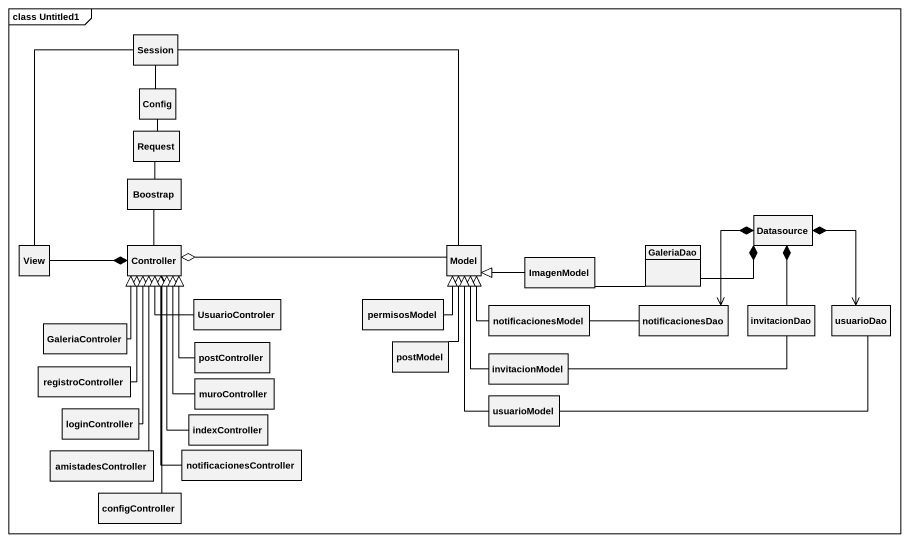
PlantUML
@startuml
mainframe class Untitled1
hide circle
hide empty members
class Session
class Config
class Request
class Boostrap
class Datasource
class View
class Controller
class Model
class GaleriaDao
class ImagenModel
class GaleriaControler
class UsuarioControler
class permisosModel
class notificacionesModel
class notificacionesDao
class invitacionDao
class usuarioDao
class registroController
class postController
class postModel
class invitacionModel
class loginController
class muroController
class usuarioModel
class indexController
class amistadesController
class notificacionesController
class configController
Session -- Config
Session -- View
Session -- Model
Config -- Request
Request -- Boostrap
Boostrap -- Controller
Datasource *-left- GaleriaDao
Datasource *--> notificacionesDao
Datasource *-- invitacionDao
Datasource *--> usuarioDao
Controller *-left- View
Controller o-right- Model
GaleriaDao -left- ImagenModel
ImagenModel -left-|> Model
GaleriaControler -up-|> Controller
UsuarioControler -up-|> Controller
permisosModel -up-|> Model
notificacionesModel -up-|> Model
notificacionesModel -right- notificacionesDao
registroController -up-|> Controller
postController -up-|> Controller
postModel -up-|> Model
invitacionModel -up-|> Model
invitacionModel -right- invitacionDao
loginController -up-|> Controller
muroController -up-|> Controller
usuarioModel -up-|> Model
usuarioModel -right- usuarioDao
indexController -up-|> Controller
amistadesController -up-|> Controller
notificacionesController -up-|> Controller
configController -up-|> Controller
@enduml
